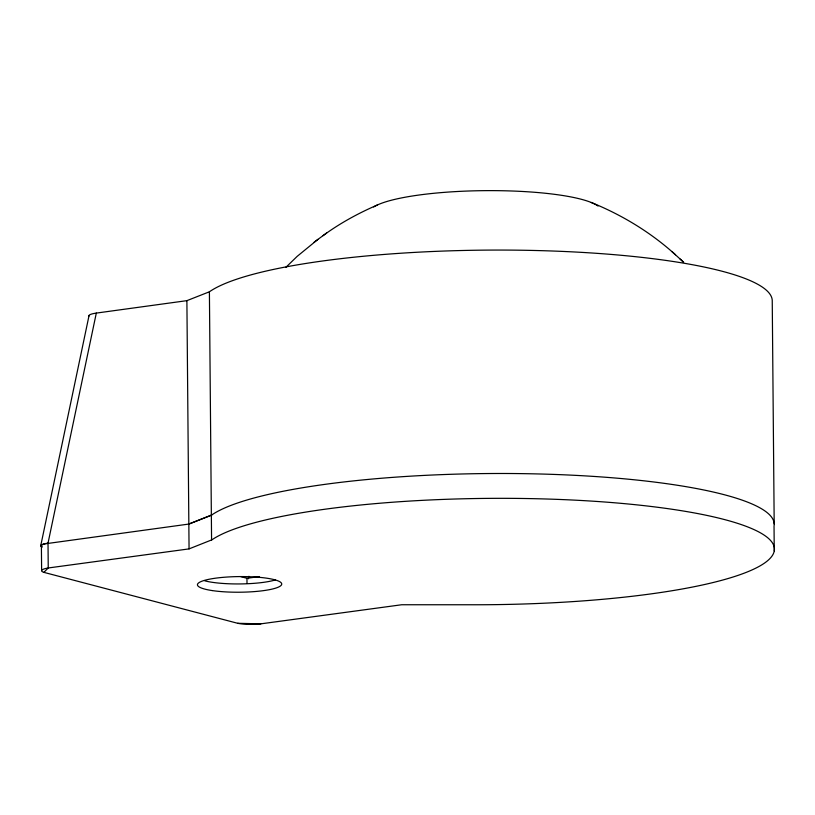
<?xml version="1.0" encoding="UTF-8"?>
<svg xmlns="http://www.w3.org/2000/svg" width="815" height="815" viewBox="0 0 815 815"><rect width="100%" height="100%" fill="white"/><g stroke="black" fill="none" stroke-linecap="round" stroke-linejoin="round"><path stroke-width="1.22" d="M40.781 545.49L89.069 315.446M43.888 572.364L48.238 567.974L189.06 548.892L211.982 539.785A286.35 53.169 -0.5 0 1 544.389 498.943A286.35 53.169 -0.5 0 1 772.09 555.922A286.35 53.169 -0.5 0 1 471.681 604.761L401.703 604.75L260.861 623.842L237.715 623.302L43.888 572.364A18.908 3.515 -0.5 0 1 48.238 567.974L48.024 543.147L96.313 313.092L186.89 300.654L209.404 291.79A286.35 53.169 -0.5 0 1 522.537 250.246A286.35 53.169 -0.5 0 1 772.243 300.531L774.189 523.964M248.392 578.772L248.911 576.286M285.8 267.412L297.2 256.338L317.952 239.366M322.985 235.698C339.712 223.381 358.08 213.357 377.121 205.105M314.101 242.218L326.632 232.988M211.757 514.958L188.846 524.065L44.591 543.89A18.908 3.515 -0.5 0 0 41.85 546.661M188.846 524.065L211.36 515.233A286.35 53.169 -0.5 0 1 530.188 473.77A286.35 53.169 -0.5 0 1 774.036 526.103L774.25 550.93M240.802 576.653L246.955 578.273L259.496 576.572M591.13 202.436C621.947 214.905 650.839 232.418 675.492 254.779M680.097 259.038L683.683 262.287L672.039 251.672M246.955 578.273L247.006 583.367M209.404 291.79L211.574 540.06M186.89 300.654L189.06 548.892M41.392 545.714L41.626 570.541M260.861 623.842A18.511 3.433 -0.6 0 1 237.715 623.302M275.399 579.923A42.115 7.814 -0.5 0 1 204.789 580.83M373.667 206.959A116.392 21.608 -0.5 0 1 487.818 190.629A116.392 21.608 -0.5 0 1 598.006 206.042M89.039 315.996A16.84 3.138 -0.6 0 1 96.313 313.092M42.207 547.079A16.84 3.128 -0.5 0 1 48.034 543.157M212.195 590.569A42.115 7.814 -0.5 0 0 280.992 585.496A42.115 7.814 -0.5 0 0 225.623 577.142A42.115 7.814 -0.5 0 0 212.195 590.569"/></g></svg>
